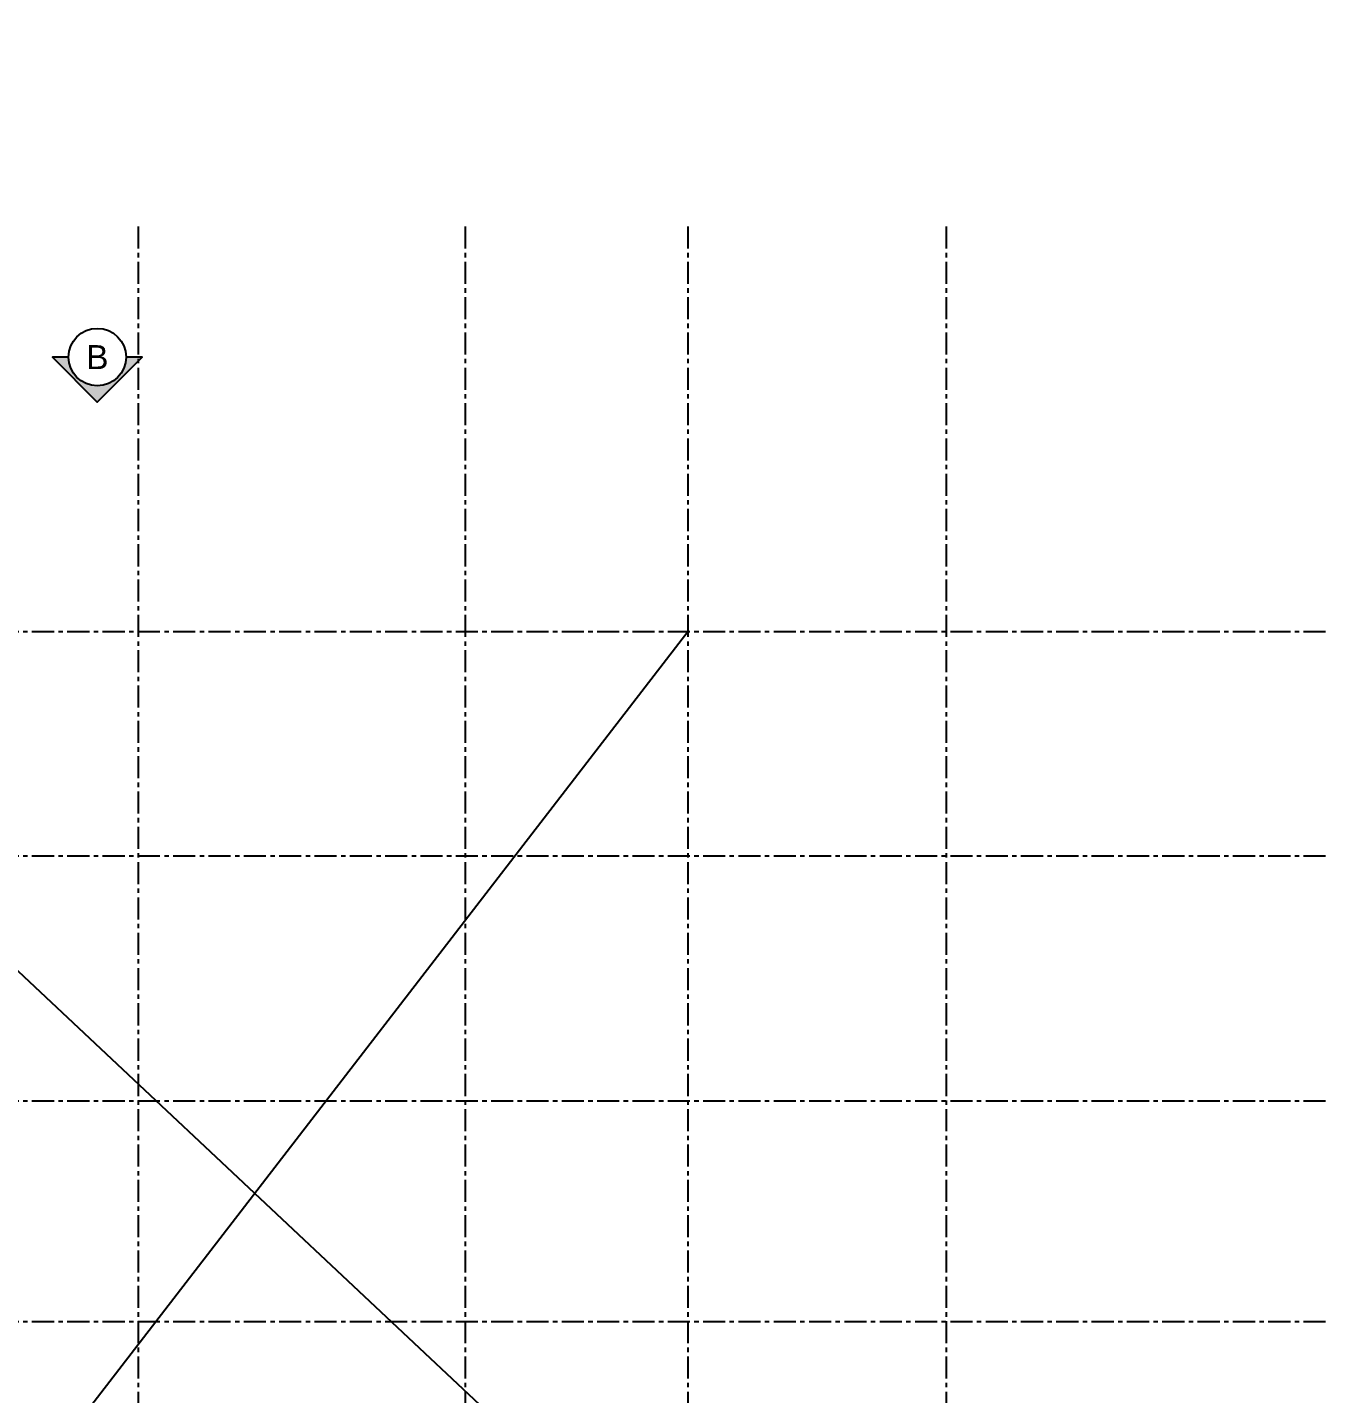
# Model space of a CAD drawing. Header units: millimetres. Extents: x 2061841 to 105821645, y -77612 to 48520811.
# Drawn here: x 105435678 to 105454350, y 48495724 to 48515382 of the extents above; entities that cross this region are included whole.
import ezdxf
from ezdxf.enums import TextEntityAlignment as Align

# ---------------------------------------------------------------- set-up
doc = ezdxf.new("R2010")
doc.units = ezdxf.units.MM
doc.header["$LTSCALE"] = 10
doc.header["$MEASUREMENT"] = 0
doc.linetypes.add('XR_type A_TYP_GRID$0$CENTER', pattern=[50.8, 31.75, -6.35, 6.35, -6.35])
for name, color, linetype in [('AS-COLS', 2, 'Continuous'), ('S-OPENING', 6, 'Continuous'), ('xa_type A_Seventh floor plan$0$A-ANNO-SYMB', 215, 'Continuous'), ('XR_type A_TYP_GRID$0$AS-GRID', 24, 'XR_type A_TYP_GRID$0$CENTER')]:
    doc.layers.add(name, color=color, linetype=linetype)
doc.styles.add('xa_type A_Seventh floor plan$0$arial', font='arial.ttf')

# ---------------------------------------------------------------- blocks, each defined once
blk = doc.blocks.new('xa_type A_Seventh floor plan$0$Tag Elevation')
blk.add_hatch(color=256).paths.add_polyline_path([(2.9988, 0), (4.685625, 0), (0, 4.685625), (-4.685625, 0), (-2.9988, 0, -1), (2.9988, 0)])
blk.add_lwpolyline([(2.9988, 0), (4.685625, 0), (0, 4.685625), (-4.685625, 0), (-2.9988, 0)])
blk.add_circle((0, 0), 2.9988)
at = {"style": 'xa_type A_Seventh floor plan$0$arial'}
blk.add_attdef('A', text='', height=2.499, dxfattribs=at).set_placement((0, 0), align=Align.MIDDLE_CENTER)
blk = doc.blocks.new('xa_type A_Seventh floor plan$0$TAG')
at = {"layer": 'xa_type A_Seventh floor plan$0$A-ANNO-SYMB'}
ref = blk.add_blockref('xa_type A_Seventh floor plan$0$Tag Elevation', (1028308, -93280), dxfattribs=dict(at, xscale=137.9602917421201, yscale=137.9602917421201, zscale=137.9602917421201, rotation=180))
ref.add_attrib('A', 'B', dxfattribs={"layer": '0', "height": 345, "style": 'xa_type A_Seventh floor plan$0$arial'}).set_placement((1028308, -93280), align=Align.MIDDLE_CENTER)
blk = doc.blocks.new('TOWER-A TYPICAL FLOOR FRAMING PLAN N')
at = {"layer": 'AS-COLS', "color": 6}
for p, q in [((102658085.6, 48613396.5), (102685453.7, 48587694.5, 0)), ((102682177.6, 48604700), (102664926.1, 48582318))]:
    blk.add_line(p, q, dxfattribs=at)
at = {"layer": 'XR_type A_TYP_GRID$0$AS-GRID'}
for p, q in [((102674271.9, 48610531), (102674271.9, 48574150.4)), ((102678972.4, 48610531), (102678972.4, 48574150.4)), ((102682177.6, 48610531), (102682177.6, 48574150.4)), ((102685892.5, 48610531), (102685892.5, 48574150.4)), ((102691349.4, 48604700), (102655331.9, 48604700)), ((102691349.4, 48601474.3), (102655331.9, 48601474.3)), ((102691349.4, 48597949.2), (102655331.9, 48597949.2)), ((102691349.4, 48594774.1), (102655331.9, 48594774.1))]:
    blk.add_line(p, q, dxfattribs=at)
blk.add_blockref('xa_type A_Seventh floor plan$0$TAG', (101645376, 48701931.8))

msp = doc.modelspace()

# ---------------------------------------------------------------- block references
at = {"layer": 'S-OPENING'}
msp.add_blockref('TOWER-A TYPICAL FLOOR FRAMING PLAN N', (2763000.3, -98014.7), dxfattribs=at)

doc.saveas('drawing.dxf')
